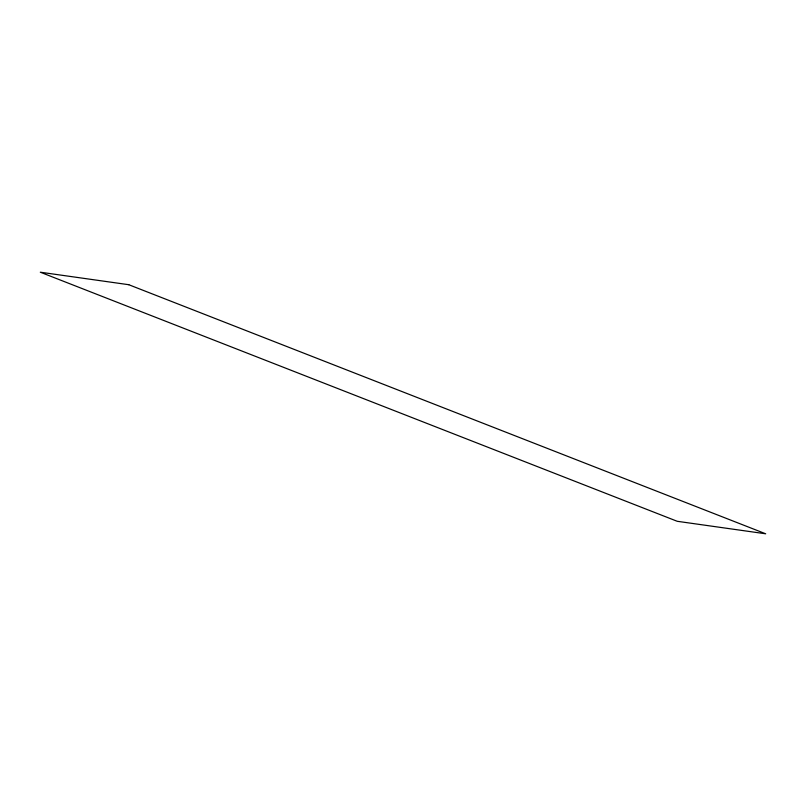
<?xml version="1.0" encoding="UTF-8"?>
<svg xmlns="http://www.w3.org/2000/svg" width="806" height="806" viewBox="0 0 806 806"><rect width="100%" height="100%" fill="white"/><g stroke="black" fill="none" stroke-linecap="round" stroke-linejoin="round"><path stroke-width="1.21" d="M128.769 284.709L40.3 272.206L677.231 521.291L765.7 533.794L128.769 284.709"/></g></svg>
